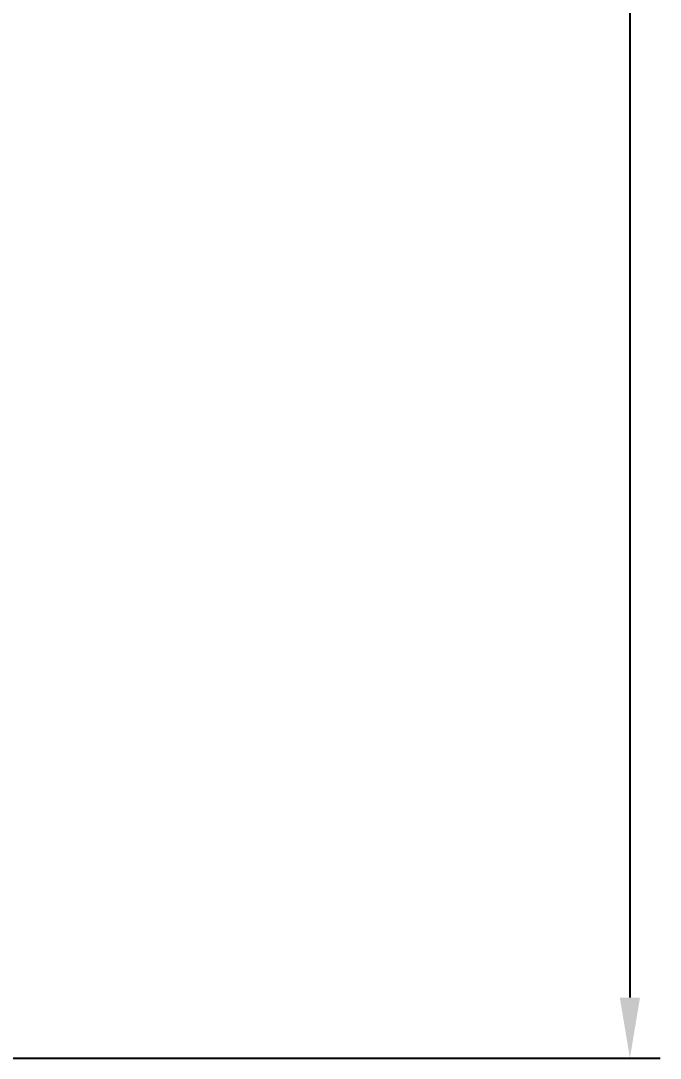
# Model space of a CAD drawing. Header units: millimetres. Extents: x 983 to 2111, y 2638 to 4457.
# Drawn here: x 1388.23 to 1414.59, y 4125.41 to 4168.17 of the extents above; entities that cross this region are included whole.
import ezdxf

# ---------------------------------------------------------------- set-up
doc = ezdxf.new("R2010")
doc.units = ezdxf.units.MM
doc.styles.get("Standard").update_dxf_attribs({"font": ''})
doc.styles.get('Standard').set_extended_font_data('SimSun')
doc.dimstyles.new('ISO-25', dxfattribs={"dimtxt": 2.5, "dimasz": 2.5, "dimexe": 1.25, "dimexo": 0.625, "dimtad": 1, "dimtxsty": 'Standard', "dimcen": 2.5, "dimadec": 0, "dimazin": 0, "dimtfac": 1, "dimtmove": 0, "dimatfit": 3, "dimfxl": 1, "dimarcsym": 0})

# ---------------------------------------------------------------- blocks, each defined once
blk = doc.blocks.new('*D200')
at = {"color": 0, "lineweight": -2, "transparency": 16777216}
for p, q in [((1383.53, 4225.405), (1414.593, 4225.405)), ((1413.343, 4222.905), (1413.343, 4127.905)), ((1383.53, 4125.405), (1414.593, 4125.405))]:
    blk.add_line(p, q, dxfattribs=at)
at = {"color": 0, "lineweight": -3, "transparency": 16777216}
for points in [[(1412.927, 4222.905), (1413.76, 4222.905), (1413.343, 4225.405)], [(1412.927, 4127.905), (1413.76, 4127.905), (1413.343, 4125.405)]]:
    blk.add_solid(points, dxfattribs=at)
at = {"layer": 'Defpoints', "color": 0, "lineweight": -3, "transparency": 16777216}
for p in [(1382.905, 4225.405), (1382.905, 4125.405), (1413.343, 4125.405)]:
    blk.add_point(p, dxfattribs=at)
at = {"color": 0, "lineweight": -3, "transparency": 16777216, "insert": (1411.468, 4175.405), "char_height": 2.5, "attachment_point": 5, "rotation": 90}
blk.add_mtext('100', dxfattribs=at)

msp = doc.modelspace()

# ---------------------------------------------------------------- dimensions: what is measured, and where the dimension line sits
at = {"lineweight": -3}
dim = msp.add_linear_dim(base=(1413.343, 4125.405), p1=(1382.905, 4225.405), p2=(1382.905, 4125.405), angle=90, dimstyle='ISO-25', dxfattribs=at)
dim.commit()
dim.dimension.update_dxf_attribs({"geometry": '*D200', "text_midpoint": (1411.468, 4175.405)})

doc.saveas('drawing.dxf')
